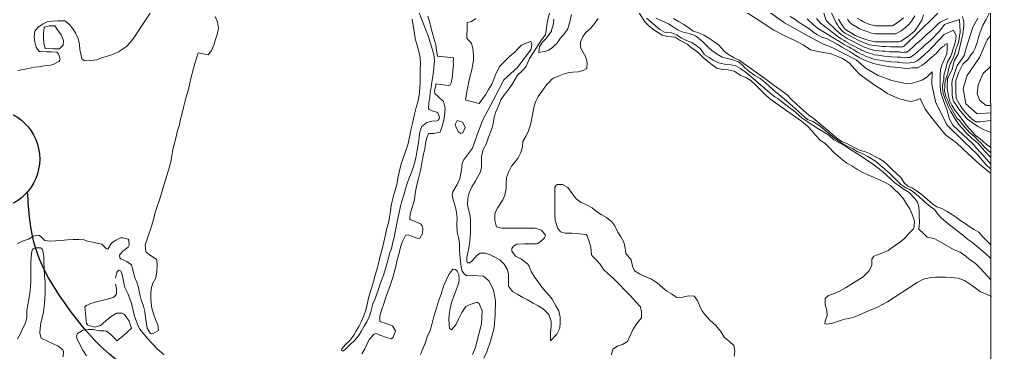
# Model space of a CAD drawing. Header units: millimetres. Extents: x 2695 to 3468, y 1447 to 2202.
# Drawn here: x 3052.1 to 3468.4, y 1776.6 to 1919.3 of the extents above; entities that cross this region are included whole.
import ezdxf

# ---------------------------------------------------------------- set-up
doc = ezdxf.new("R2010")
doc.units = ezdxf.units.MM
doc.layers.add('01_Fina', color=7, linetype='Continuous')

msp = doc.modelspace()

# ---------------------------------------------------------------- linework, layer by layer
at = {"layer": '01_Fina', "color": 252, "linetype": 'Continuous', "lineweight": 9, "true_color": 0x939598}
msp.add_line((3403.32, 1909.81), (3403.32, 1909.81), dxfattribs=at)
at = {"layer": '01_Fina', "color": 252, "lineweight": 9, "true_color": 0x939598}
for points in [[(2729.2, 1564.62), (3468.29, 1564.62), (3467.85, 2202.43), (2728.76, 2202.43), (2729.2, 1584.57)], [(3468.1, 1855.11), (3466, 1857.22), (3462.23, 1861.58), (3456.81, 1866.77), (3449.43, 1873.97), (3444.55, 1883.56), (3442.81, 1891.38), (3442.91, 1896.78), (3440.75, 1894.5), (3438.57, 1893.23), (3434.11, 1891.8), (3432.14, 1891.75), (3425.64, 1893.11), (3419.77, 1895.29), (3414.76, 1898.24), (3410.36, 1902.03), (3400.69, 1907.01), (3396.16, 1908.82), (3389.4, 1912.44), (3379.76, 1917.77), (3371.77, 1923.59)], [(3468.1, 1860.11), (3467.51, 1860.65), (3465.39, 1862.96), (3464.21, 1864.28), (3462.89, 1865.9), (3461.41, 1867.25), (3459.89, 1868.47), (3457.78, 1870.48), (3455.91, 1872.55), (3454.44, 1874.31), (3452.96, 1876.42), (3451.98, 1878.19), (3450.85, 1880.01), (3449.87, 1881.97), (3448.98, 1884.13), (3447.75, 1887.38), (3447.41, 1890.08), (3447.56, 1892.04), (3447.95, 1893.36), (3447.9, 1895.3), (3448.63, 1897.85), (3449.57, 1901.09), (3450.94, 1903.5), (3452.42, 1907.99), (3452.97, 1909.92), (3453.18, 1912.26), (3452.08, 1914.65), (3448.12, 1912.82), (3446.11, 1910.7), (3442.89, 1907.27), (3441.56, 1905.86), (3441.04, 1905.42), (3439.97, 1904.5), (3439.63, 1904.2), (3439.58, 1904.16), (3438.06, 1902.78), (3436.53, 1901.59), (3435.12, 1900.79), (3433.2, 1900.76), (3431.9, 1900.52), (3430.34, 1900.74), (3429.61, 1900.84), (3428.79, 1900.95), (3428.65, 1900.96), (3427.97, 1901), (3425.33, 1901.16), (3424.6, 1901.25), (3422.05, 1901.59), (3421.4, 1901.66), (3419.49, 1902.02), (3418, 1902.23), (3416.03, 1903), (3414.48, 1903.51), (3413.4, 1904.05), (3412.53, 1904.42), (3411.31, 1905.14), (3410.89, 1905.33), (3409.3, 1906.34), (3408.19, 1906.95), (3407.41, 1907.34), (3405.03, 1908.62), (3404.52, 1908.98), (3403.32, 1909.81), (3402.81, 1910.07), (3402.46, 1910.29), (3401.58, 1910.79), (3393.84, 1915.5), (3392.66, 1916.58), (3392.45, 1916.7), (3389.48, 1919.47)], [(3468.09, 1862.08), (3466.62, 1863.37), (3465.23, 1864.75), (3463.94, 1866.23), (3462.56, 1867.58), (3461.17, 1869.21), (3459.04, 1870.76), (3457.75, 1872.14), (3456.15, 1874.08), (3454.7, 1875.93), (3453.59, 1877.04), (3451.71, 1880.34), (3450.6, 1882.34), (3449.65, 1884.58), (3448.78, 1886.27), (3448.23, 1888.71), (3448.38, 1890.38), (3448.35, 1891.88), (3448.87, 1893.85), (3449.71, 1896.1), (3450.01, 1898.01), (3450.66, 1900.2), (3451.06, 1900.99), (3452.16, 1903.15), (3452.5, 1904.26), (3453.24, 1906.81), (3453.64, 1907.92), (3454.2, 1909.34), (3454.47, 1911.02), (3454.64, 1912.23), (3454.98, 1913.62), (3454.92, 1914.55), (3454.75, 1916.21), (3454.72, 1919.25), (3452.17, 1918.42), (3450.55, 1918.03), (3448.29, 1917.04), (3446.22, 1914.39), (3442.15, 1910.08), (3439.54, 1908.1), (3439.35, 1907.89), (3438.36, 1906.83), (3437.97, 1906.5), (3437.17, 1905.82), (3436.91, 1905.59), (3436.87, 1905.56), (3435.73, 1904.52), (3434.59, 1903.63), (3433.53, 1903.03), (3432.09, 1903.01), (3431.12, 1902.83), (3429.95, 1902.99), (3429.4, 1903.07), (3428.78, 1903.15), (3428.68, 1903.16), (3428.05, 1903.19), (3425.52, 1903.28), (3424.75, 1903.34), (3422.36, 1903.6), (3421.5, 1903.66), (3419.87, 1903.93), (3418.16, 1904.1), (3416.68, 1904.68), (3414.99, 1905.15), (3414.15, 1905.57), (3413.03, 1905.98), (3412.12, 1906.52), (3411.46, 1906.8), (3410.13, 1907.61), (3408.72, 1908.29), (3408.07, 1908.61), (3405.78, 1909.89), (3405.32, 1910.2), (3404.05, 1911.02), (3403.67, 1911.21), (3403.31, 1911.47), (3400.66, 1913.35), (3395.12, 1917.7), (3393.5, 1919.65)], [(3396.48, 1922.35), (3397.58, 1918.81), (3401.81, 1914.63), (3404.16, 1912.66), (3404.54, 1912.35), (3404.79, 1912.22), (3406.13, 1911.42), (3406.54, 1911.15), (3413.54, 1907.54), (3414.89, 1907.08), (3415.51, 1906.79), (3418.32, 1905.98), (3420.26, 1905.84), (3421.6, 1905.66), (3422.68, 1905.62), (3424.9, 1905.44), (3425.7, 1905.4), (3428.14, 1905.37), (3428.71, 1905.36), (3428.77, 1905.35), (3429.18, 1905.3), (3429.55, 1905.24), (3430.33, 1905.14), (3430.98, 1905.26), (3431.94, 1905.27), (3432.64, 1905.67), (3433.41, 1906.27), (3434.17, 1906.95), (3434.19, 1906.98), (3434.36, 1907.13), (3434.9, 1907.58), (3435.16, 1907.81), (3435.82, 1908.51), (3437.37, 1909.83), (3438.54, 1910.81), (3440.04, 1912.21), (3442.12, 1914.13), (3442.77, 1914.74), (3443.92, 1915.8), (3445.31, 1917.09), (3446.46, 1918.15), (3449.64, 1919.69)], [(3445.46, 1921.98), (3442.06, 1918.66), (3439.44, 1916.1), (3436.11, 1912.85), (3431.96, 1908.78), (3431.83, 1908.67), (3431.56, 1908.44), (3431.48, 1908.36), (3431.46, 1908.35), (3431.08, 1908.01), (3430.7, 1907.71), (3430.35, 1907.51), (3429.87, 1907.5), (3429.54, 1907.44), (3429.16, 1907.5), (3428.97, 1907.52), (3428.76, 1907.55), (3428.22, 1907.55), (3425.89, 1907.51), (3425.06, 1907.54), (3422.99, 1907.63), (3421.7, 1907.66), (3416.03, 1908.42), (3415.63, 1908.6), (3411.79, 1910.14), (3406.93, 1912.63), (3405.53, 1913.43), (3405.4, 1913.49), (3405.01, 1913.84), (3404.4, 1914.34), (3402.96, 1915.91), (3402.36, 1916.9), (3401.81, 1917.79), (3399.84, 1922.04)], [(3439.27, 1921.29), (3438.49, 1918.96), (3437.04, 1916.57), (3435.53, 1914.44), (3433.53, 1912.7), (3431.56, 1911.26), (3429.52, 1909.98), (3428.76, 1909.75), (3426.08, 1909.63), (3423.31, 1909.65), (3421.02, 1909.66), (3418.65, 1909.73), (3416.55, 1910.06), (3414.56, 1910.65), (3412.62, 1911.4), (3410.03, 1912.42), (3408.06, 1913.68), (3406.26, 1914.64), (3405.34, 1915.52), (3404.11, 1917.19), (3402.83, 1919.46)], [(3406.64, 1919.43), (3407.63, 1918.09), (3408.56, 1917.25), (3410.23, 1916.32), (3411.82, 1915.31), (3413.88, 1914.5), (3415.43, 1913.9), (3417.03, 1913.43), (3418.71, 1913.16), (3421.01, 1913.11), (3421.25, 1913.11), (3422.92, 1913.1), (3425.13, 1913.09), (3427.28, 1913.18), (3427.89, 1913.36), (3429.63, 1914.45), (3431.54, 1915.81), (3433.14, 1917.2), (3434.35, 1918.91), (3435.51, 1920.82)], [(3430.75, 1919.96), (3429.55, 1918.92), (3427.7, 1917.65), (3426.25, 1916.75), (3425.79, 1916.61), (3424.19, 1916.54), (3422.52, 1916.55), (3421.28, 1916.56), (3421, 1916.56), (3418.77, 1916.6), (3417.51, 1916.8), (3416.31, 1917.15), (3415.15, 1917.6), (3413.6, 1918.21), (3412.41, 1918.97), (3410.86, 1919.87)], [(3455.99, 1920.56), (3456.36, 1918.78), (3456.54, 1917.89), (3456.55, 1916.75), (3456.11, 1912.78), (3455.7, 1911.1), (3455.39, 1909.81), (3454.54, 1906.31), (3454.09, 1904.43), (3452.43, 1901.51), (3451.54, 1897.85), (3450.45, 1895.7), (3449.97, 1894.76), (3449.56, 1893.96), (3449.41, 1890.72), (3449.36, 1889.7), (3450.02, 1886.58), (3450.45, 1884.59), (3451.39, 1882.55), (3452.71, 1880.45), (3455.46, 1876.93), (3457.65, 1873.87), (3459.1, 1872.3), (3461.45, 1869.76), (3463.51, 1868.16), (3464.87, 1866.96), (3466.09, 1865.88), (3468.09, 1864.41)], [(3468.09, 1870.87), (3465.6, 1871.82), (3464.94, 1872.16), (3462.49, 1873.41), (3460.07, 1875.12), (3458.08, 1876.52), (3457.32, 1877.32), (3456.64, 1878.28), (3455.81, 1879.2), (3454.49, 1880.66), (3452.75, 1883.26), (3452.08, 1884.26), (3451.89, 1885.29), (3451.6, 1886.87), (3451.52, 1889.6), (3451.46, 1891.61), (3451.55, 1893.33), (3452.22, 1895.26), (3453.72, 1899.59), (3455.12, 1901.52), (3456.74, 1903.77), (3457.6, 1906.91), (3460.39, 1915.9), (3462.53, 1919.83)], [(3468.08, 1879.21), (3462.3, 1878.9), (3457.39, 1883.09), (3456.19, 1889.71), (3457.99, 1895.26), (3460.85, 1899.46), (3463.25, 1902.99), (3466.55, 1910.51), (3468.06, 1912.49)], [(3468.08, 1882.42), (3466.12, 1882.42), (3463.4, 1884.58), (3462.2, 1887.46), (3462.68, 1891.06), (3463.72, 1893.62), (3464.75, 1896.17), (3468.07, 1899.26)]]:
    msp.add_lwpolyline(points, dxfattribs=at)
at = {"layer": '01_Fina', "color": 252, "linetype": 'Continuous', "lineweight": 9, "true_color": 0x939598}
for points in [[(3051.38, 1897.38), (3053.84, 1897.84), (3055.98, 1898.31), (3058.44, 1898.77), (3060.4, 1898.91), (3062.65, 1899.39), (3064.86, 1899.59), (3066.83, 1900.18), (3069, 1901.44), (3069.41, 1901.9), (3069.56, 1902.26), (3068.8, 1904.52), (3068.13, 1905.21), (3065.78, 1905.43), (3063.6, 1905.46), (3060.98, 1905.5), (3060.55, 1905.57), (3059.18, 1907.36), (3058.59, 1909.62), (3058.31, 1911.76), (3058.62, 1914.2), (3059.92, 1915.76), (3061.93, 1917.23), (3063.96, 1918.22), (3066.02, 1918.51), (3068.56, 1918.69), (3070.74, 1918.66), (3071.45, 1918.62), (3073.54, 1917.06), (3074.89, 1915.24), (3076.02, 1913.52), (3077.25, 1911.09), (3077.72, 1908.52), (3077.99, 1906.37), (3078.32, 1904.58), (3078.77, 1902.4), (3079.95, 1901.6), (3082.65, 1901.71), (3085.17, 1902.03), (3087.26, 1902.81), (3089.26, 1903.43), (3091.85, 1904.29), (3094.45, 1905.47), (3096.24, 1906.49), (3097.91, 1907.7), (3099.47, 1909.36), (3100.67, 1910.84), (3101.34, 1911.82), (3110.22, 1925.26)], [(3222.29, 1924.66), (3227.2, 1911.89), (3228.73, 1907.09), (3229.5, 1904.28), (3229.77, 1901.51), (3229.64, 1900.21), (3229.45, 1896.99), (3229.16, 1894.95), (3228.68, 1892.4), (3228.39, 1890.2), (3228.03, 1888.17), (3227.79, 1886.11), (3227.41, 1883.61), (3227.21, 1881.19), (3227.54, 1880.67), (3229.59, 1879.91), (3230.79, 1879.63), (3231.19, 1879.32), (3231.9, 1877.37), (3231.82, 1876.73), (3231.43, 1876.14), (3230.86, 1875.84), (3228.7, 1875.72), (3226.49, 1875.21), (3224.39, 1873.48), (3223.53, 1871.17), (3223.19, 1869.04), (3222.9, 1866.42), (3222.39, 1863.35), (3222.04, 1860.79), (3221.44, 1858.1), (3220.75, 1855.93), (3219.89, 1853.5), (3218.89, 1850.96), (3218.18, 1848.95), (3217.46, 1846.78), (3216.79, 1844.61), (3216, 1841.87), (3215.23, 1839.32), (3214.5, 1835.95), (3214, 1833.35), (3213.49, 1831.22), (3212.91, 1828.36), (3212.55, 1825.93), (3211.98, 1823.85), (3211.35, 1821.21), (3210.57, 1819.06), (3210.28, 1817.79), (3209.52, 1814.97), (3208.07, 1810.12), (3207.46, 1808.18), (3206.61, 1806), (3205.8, 1803.75), (3204.96, 1801.39), (3204.2, 1799.29), (3203.42, 1797.41), (3202.57, 1794.01), (3201.86, 1791.96), (3200.81, 1789.77), (3199.74, 1787.86), (3198.41, 1785.65), (3197.3, 1783.77), (3195.71, 1781.85), (3193.53, 1779.91), (3191.83, 1778.2), (3190.89, 1777.39), (3190.3, 1777.3), (3189.92, 1777.47), (3190.08, 1778.25), (3191.76, 1780.12), (3193.6, 1781.83), (3195.24, 1784.06), (3196.33, 1785.87), (3197.42, 1787.77), (3198.42, 1789.75), (3199.37, 1792.08), (3200.25, 1794.32), (3200.98, 1797.06), (3201.43, 1799.38), (3202.2, 1802.42), (3203.02, 1804.68), (3203.69, 1807.09), (3204.41, 1809.74), (3205.35, 1812.97), (3205.97, 1815.38), (3206.6, 1817.86), (3207.37, 1820.93), (3208.12, 1824), (3208.8, 1827.02), (3209.45, 1829.88), (3210.05, 1832.05), (3210.48, 1834.46), (3211.01, 1837.29), (3211.3, 1839.4), (3211.68, 1841.43), (3212.6, 1844.92), (3213.64, 1848.39), (3214.02, 1850.5), (3214.68, 1853.9), (3215.58, 1857.37), (3216.25, 1859.38), (3217.43, 1862.65), (3218.34, 1865.55), (3219.12, 1868.88), (3219.72, 1871.79), (3220.35, 1874.65), (3221.21, 1878.76), (3222.03, 1881.59), (3222.8, 1884.47), (3223.39, 1887.92), (3223.51, 1890.1), (3223.63, 1892.3), (3223.72, 1895.71), (3223.75, 1897.77), (3223.76, 1900.23), (3223.63, 1902.84), (3223.14, 1905.52), (3222.26, 1908.62), (3221.6, 1910.99), (3221.23, 1913.34), (3220.72, 1916.64), (3220.19, 1919.35)], [(3359.24, 1924.95), (3369.29, 1918.58), (3375.15, 1914.64), (3380.21, 1912.13), (3384.46, 1910.05), (3387.75, 1908.39), (3390.88, 1906.27), (3394.82, 1905.36), (3399.68, 1904.48), (3404.61, 1902.62), (3407.37, 1900.64), (3409.87, 1898.01), (3412, 1895.74), (3416.54, 1892.38), (3418.57, 1891.01), (3421.49, 1889.12), (3423.71, 1887.58), (3428.59, 1885.47), (3432.23, 1884.48), (3434.03, 1884.16), (3435.12, 1884.46), (3435.9, 1884.61), (3437.9, 1885.48), (3439.94, 1880.87), (3443.05, 1876.65), (3448.73, 1869.87), (3453.44, 1866.37), (3458.6, 1861.56), (3463.24, 1857.24), (3467.92, 1853.37), (3468.1, 1853.21)], [(3468.05, 1923.81), (3467.93, 1923.36), (3467.15, 1921.22), (3466.1, 1919.31), (3464.68, 1916.83), (3463.5, 1913.81), (3462.86, 1911.67), (3462.2, 1909.41), (3461.45, 1907.04), (3460.56, 1905.24), (3460.02, 1904.72), (3458.35, 1902.28), (3456.13, 1900.11), (3454.38, 1896.72), (3453.11, 1893.08), (3453.05, 1888.68), (3453.26, 1885.51), (3455.17, 1882.31), (3456.21, 1880.58), (3457.41, 1879.34), (3459.73, 1876.88), (3461.66, 1875.4), (3463.69, 1875.4), (3468.08, 1875.96)], [(3135.93, 1920.59), (3136.84, 1918.12), (3137.28, 1915.58), (3136.7, 1912.77), (3136.01, 1910.64), (3135.42, 1908.64), (3134.27, 1906.02), (3132.87, 1904.1), (3128.53, 1905), (3127.17, 1900.43), (3126.14, 1896.68), (3125.88, 1895.53), (3125.53, 1893.98), (3125.09, 1891.94), (3124.49, 1889.32), (3123.62, 1886.6), (3122.93, 1883.82), (3122.33, 1881.54), (3121.55, 1878.52), (3120.87, 1875.98), (3120.55, 1874.2), (3119.78, 1871.67), (3119.23, 1869.15), (3118.65, 1866.67), (3117.81, 1863.6), (3117.28, 1861.02), (3116.84, 1858.33), (3116.15, 1855.78), (3115.35, 1852.92), (3114.69, 1850.96), (3113.94, 1848.23), (3113.1, 1845.28), (3111.97, 1842.05), (3111.05, 1839.19), (3110.21, 1836.53), (3109.44, 1833.58), (3108.72, 1831.19), (3108.1, 1828.95), (3107.37, 1826.85), (3106.65, 1824.8), (3105.96, 1822.75), (3106.12, 1819.9), (3106.3, 1819.57), (3108.2, 1818.15), (3110.22, 1816.86), (3110.69, 1816.5), (3110.95, 1816.1), (3110.97, 1813.94), (3110.84, 1811.29), (3110.47, 1808.64), (3109.19, 1806.36), (3108.57, 1804.45), (3108.33, 1802.3), (3108.35, 1799.93), (3108.46, 1797.75), (3108.81, 1795.56), (3109.52, 1793.16), (3110.36, 1790.76), (3111.3, 1788.43), (3111.56, 1786.12), (3111.36, 1785.87), (3109.36, 1784.71), (3108.6, 1784.65), (3108.18, 1784.82), (3106.74, 1787.04), (3106.32, 1789.77), (3106.1, 1791.6), (3105.74, 1794.24), (3105.15, 1796.49), (3104.17, 1799.22), (3103.61, 1801.53), (3103.05, 1804.43), (3102.28, 1806.78), (3101.36, 1809.11), (3100.7, 1811.47), (3100.23, 1813.63), (3100.05, 1814.25), (3098.12, 1815.55), (3095.51, 1816.77), (3095, 1817.23), (3094.92, 1818.29), (3096.26, 1819.84), (3098.61, 1821.8), (3099.07, 1822.62), (3098.93, 1824.78), (3098.56, 1825.16), (3096.34, 1825.78), (3095.32, 1825.73), (3093.34, 1824.78), (3091.45, 1823.41), (3089.98, 1820.94), (3089.15, 1821.12), (3087.3, 1822.96), (3086.1, 1823.38), (3082.7, 1823.99), (3080.69, 1824.52), (3079.84, 1824.93), (3077.5, 1824.98), (3074.91, 1824.99), (3072.64, 1824.88), (3069.79, 1824.63), (3067.54, 1824.4), (3065.24, 1824.38), (3062.9, 1824.55), (3061.47, 1825.97), (3060.61, 1826.72), (3060.18, 1826.86), (3058.02, 1826.49), (3055.97, 1825.16), (3053.59, 1824.39), (3051.11, 1823.21)], [(3226.94, 1920.68), (3227.78, 1918), (3228.3, 1915.93), (3228.88, 1913.88), (3229.54, 1911.22), (3230.37, 1908.36), (3230.68, 1906.02), (3231.1, 1903.62), (3237.91, 1902.77), (3237.82, 1900.95), (3237.92, 1900.17), (3237.7, 1897.59), (3237.57, 1894.99), (3236.9, 1892.13), (3236.38, 1890.98), (3235.91, 1890.79), (3234.7, 1891.07), (3230.38, 1891.71), (3230.44, 1890.91), (3229.84, 1888.76), (3229.99, 1887.62), (3231.56, 1886.14), (3233.67, 1884.16), (3234.44, 1881.31), (3234.04, 1877.96), (3233.7, 1875.61), (3233.15, 1873.63), (3232.29, 1871.01), (3229.46, 1870.46), (3227.45, 1870.41), (3226.61, 1869.14), (3226.13, 1866.97), (3225.66, 1863.9), (3225.18, 1861.6), (3224.7, 1859.5), (3224.22, 1856.9), (3223.84, 1854.64), (3223.09, 1851.66), (3222.54, 1849.54), (3221.94, 1847.06), (3221.56, 1844.76), (3221.24, 1842.04), (3220.15, 1838.34), (3219.38, 1836.03), (3219.22, 1833.99), (3219.24, 1833.75), (3219.33, 1833.54), (3223.82, 1831.69), (3224.55, 1830.84), (3224.82, 1829.7), (3224.7, 1827.67), (3223.54, 1825.67), (3223.23, 1825.46), (3222.28, 1825.57), (3218.61, 1827.08), (3217.68, 1826.9), (3217.39, 1826.77), (3215.94, 1823.94), (3215.24, 1821.8), (3214.44, 1818.09), (3213.74, 1815.68), (3213.24, 1813.48), (3212.62, 1811.45), (3211.97, 1808.69), (3210.89, 1805.32), (3209.86, 1802.63), (3208.85, 1799.87), (3208.06, 1797.42), (3207.28, 1795.18), (3206.43, 1792.23), (3206.43, 1789.88), (3209.09, 1789.12), (3211.85, 1788.06), (3213.08, 1785.98), (3212.14, 1783.15), (3211.45, 1782.55), (3209.3, 1783.05), (3206.77, 1783.98), (3204.77, 1784.74), (3203.99, 1784.44), (3201.9, 1782.17), (3201, 1780.31), (3199.95, 1778.26), (3198.74, 1776.01)], [(3247.53, 1919.73), (3245.69, 1918.43), (3243.87, 1917.98), (3243.77, 1916.54), (3243.84, 1916.25), (3243.73, 1911.3), (3244.36, 1910.43), (3245.09, 1909.7), (3245.62, 1908.96), (3246.18, 1906.89), (3246.5, 1904.16), (3246.47, 1901.65), (3246.25, 1900.2), (3245.85, 1897.65), (3245.04, 1895.18), (3244.53, 1892.77), (3244.1, 1890.38), (3243.74, 1888.39), (3243.43, 1886.36), (3243.13, 1885.02), (3243.29, 1884.75), (3248.94, 1883.28), (3251.66, 1886.99), (3253.01, 1889.27), (3254.39, 1891.5), (3255.25, 1893.72), (3256.21, 1896.24), (3256.74, 1897.3), (3257.7, 1899.08), (3259.27, 1900.68), (3260.66, 1902.13), (3262.27, 1903.67), (3264.02, 1905.19), (3265.68, 1906.87), (3267.12, 1908.28), (3269.04, 1909.13), (3271.14, 1909.88), (3271.56, 1908.72), (3271.23, 1906.6), (3265.38, 1898.66), (3259.57, 1893.43), (3255.07, 1884.86), (3250.42, 1875.99), (3248.07, 1869.82), (3246.03, 1864.09), (3242.24, 1859.07), (3241.63, 1857.62), (3241.39, 1854.71), (3240.69, 1851.18), (3239.5, 1848.57), (3237.63, 1845.38), (3237.41, 1844.2), (3237.63, 1842.72), (3239.05, 1837.54), (3239.46, 1834.21), (3239.38, 1831.48), (3239.53, 1828.24), (3240.17, 1825.86), (3240.49, 1823.4), (3240.5, 1821.07), (3240.66, 1818.48), (3240.91, 1815.78), (3241.27, 1813.31), (3241.63, 1811.46), (3242.72, 1810.12), (3243.69, 1809.51), (3246.36, 1809.63), (3250.78, 1809.32), (3253.17, 1807.18), (3255.09, 1803.37), (3255.94, 1798.82), (3255.86, 1792.91), (3255.34, 1787.17), (3253.75, 1781.44), (3252.18, 1776.92), (3250.94, 1774.21)], [(3279.06, 1921.9), (3278.26, 1918.73), (3277.42, 1912.69), (3275.58, 1910.59), (3273.04, 1906.58), (3270.57, 1902.53), (3269.02, 1899.22), (3268.25, 1898.17), (3267.33, 1897.27), (3265.34, 1895.48), (3263.33, 1892.02), (3261.17, 1888.87), (3259.79, 1887.07), (3258.2, 1884.89), (3257.38, 1882.51), (3256.06, 1879.7), (3255.43, 1877.44), (3255.14, 1875.39), (3254.62, 1873.36), (3253.83, 1870.95), (3252.94, 1868.81), (3251.98, 1865.92), (3250.68, 1863.52), (3250.02, 1860.63), (3250.01, 1858.09), (3249.98, 1855.66), (3249.4, 1853.67), (3248.24, 1851.71), (3247.21, 1849.89), (3245.75, 1847.6), (3244.68, 1845.08), (3244.09, 1842.77), (3244.01, 1840), (3244.35, 1837.94), (3245.06, 1835.11), (3245.19, 1832.98), (3245.18, 1830.7), (3245.17, 1827.85), (3244.95, 1824.5), (3244.67, 1822.19), (3243.69, 1817.39), (3243.69, 1815.81), (3243.93, 1815.09), (3244.78, 1814.97), (3245.76, 1815.68), (3248.18, 1818.48), (3249.31, 1819.16), (3251.53, 1819.11), (3253.65, 1818.41), (3256.01, 1817.38), (3257.83, 1816.38), (3259.63, 1814.41), (3260.92, 1812.3), (3261.1, 1812.05), (3261.58, 1809.87), (3261.55, 1807.49), (3261.56, 1805.04), (3263.25, 1802.72), (3265.53, 1801.42), (3267.63, 1800.23), (3269.62, 1799.23), (3272.13, 1797.7), (3274.26, 1796.67), (3276.52, 1795.18), (3278.8, 1792.88), (3279.79, 1789.97), (3279.78, 1787.75), (3279.45, 1785.23), (3279.47, 1781.69), (3282.22, 1784.52), (3283.46, 1787.06), (3283.6, 1789.68), (3283.61, 1791.71), (3283.13, 1794.44), (3281.82, 1796.62), (3280.23, 1799.43), (3278.92, 1801.07), (3277.4, 1802.74), (3275.42, 1805.2), (3274.15, 1806.92), (3272.84, 1808.77), (3271.18, 1811.32), (3270.38, 1813.66), (3269.74, 1814.48), (3267.04, 1816.58), (3264.48, 1817.86), (3262.93, 1819.98), (3262.96, 1821.15), (3263.69, 1822.24), (3265.02, 1822.96), (3268.49, 1823.2), (3270.95, 1823.16), (3273.68, 1823.18), (3274.02, 1823.27), (3276.11, 1824.9), (3276.9, 1825.71), (3277.2, 1826.26), (3277.34, 1826.87), (3275.66, 1829.07), (3272.98, 1829.93), (3270.69, 1829.94), (3268.28, 1829.95), (3265.44, 1829.94), (3263.38, 1829.92), (3260.91, 1829.9), (3258.71, 1829.84), (3256.42, 1830.52), (3256.22, 1830.82), (3255.62, 1833.23), (3255.61, 1835.82), (3256.17, 1837.5), (3256.9, 1838.72), (3259.1, 1842.08), (3260, 1843.99), (3260.45, 1846.88), (3260.51, 1848.92), (3260.63, 1851.53), (3261.54, 1853.89), (3262.78, 1856.45), (3264.31, 1858.25), (3265.66, 1860.02), (3266.84, 1862.33), (3267.54, 1864.76), (3267.64, 1866.98), (3269.09, 1869.45), (3270.11, 1871.64), (3270.91, 1874.12), (3271.54, 1876.89), (3272.08, 1879.94), (3272.55, 1882.2), (3273.16, 1884.26), (3274.25, 1886.25), (3275.76, 1888.44), (3277.85, 1891.28), (3279.29, 1892.91), (3280.11, 1893.74), (3280.82, 1894.16), (3283.18, 1895.1), (3285.31, 1895.98), (3287.44, 1896.56), (3289.04, 1896.63), (3291.54, 1896.81), (3293.83, 1897.56), (3294.78, 1898.11), (3295.04, 1898.46), (3295.21, 1900.75), (3294.64, 1903.11), (3293.28, 1905.4), (3292.34, 1907.26), (3292.3, 1909.52), (3293.28, 1911.95), (3294.84, 1913.77), (3296.69, 1915.43), (3298.43, 1917.64), (3299.97, 1919.61)], [(3280.98, 1919.39), (3280.69, 1916.87), (3279.99, 1914.72), (3279.87, 1914.28), (3278.89, 1912.84), (3277.5, 1911.02), (3275.88, 1909.38), (3274.79, 1907.61), (3274.52, 1905.12), (3277.49, 1905.68), (3278.62, 1906.14), (3280.18, 1907.13), (3281.2, 1908.06), (3282.28, 1909), (3283.61, 1911.06), (3284.69, 1912.23), (3285.59, 1913.41), (3286.88, 1915.3), (3287.77, 1918.26), (3288.45, 1921.36)], [(3317.18, 1922.52), (3319.88, 1918.26), (3321.46, 1916.64), (3323.34, 1915.16), (3327.37, 1912.49), (3329.55, 1912.03), (3332.94, 1911.68), (3335.09, 1910.19), (3338.02, 1908.63), (3339.84, 1907.17), (3341.51, 1906.05), (3343.14, 1904.62), (3345.01, 1902.85), (3346.59, 1901.52), (3348.75, 1899.89), (3350.77, 1898.41), (3353.23, 1897.78), (3355.66, 1897.64), (3358.11, 1897.14), (3360.14, 1895.89), (3360.74, 1895.42), (3363.19, 1894.44), (3365.31, 1893.07), (3367.45, 1891.17), (3369.3, 1889.24), (3371.12, 1887.41), (3373.45, 1885.3), (3386.98, 1875.69), (3389.57, 1873.62), (3391.6, 1871.45), (3393.03, 1869.69), (3395.08, 1867.44), (3397, 1866.23), (3398.94, 1864.26), (3400.87, 1862.26), (3402.58, 1860.8), (3404.63, 1859.15), (3406.45, 1857.71), (3408.51, 1856.59), (3410.75, 1855.18), (3413.01, 1853.9), (3415.48, 1852.73), (3417.86, 1851.77), (3420.47, 1850.59), (3422.78, 1849.38), (3425.06, 1848.19), (3426.52, 1846.7), (3428.87, 1844.52), (3430.71, 1842.46), (3431.91, 1840.26), (3433.38, 1838.12), (3434.5, 1835.44), (3435.35, 1832.84), (3435.32, 1830.58), (3434.97, 1829.63), (3432.84, 1827.42), (3431.37, 1825.73), (3429.24, 1823.91), (3426.78, 1822.3), (3424.09, 1820.3), (3421.17, 1818.97), (3418.05, 1817.89), (3417.14, 1816.6), (3417.06, 1813.85), (3415.78, 1811.44), (3413.37, 1809.07), (3405.82, 1804.36), (3403.8, 1803.16), (3401.14, 1801.92), (3398.63, 1801.07), (3397.08, 1799.74), (3397.1, 1797.21), (3397.87, 1794.6), (3397.94, 1792.49), (3397.21, 1790.09), (3396.98, 1788.96), (3397.83, 1788.72), (3400.33, 1789.18), (3402.48, 1789.96), (3405.47, 1790.96), (3407.81, 1791.28), (3409.8, 1791.88), (3412.62, 1793.12), (3414.96, 1794.17), (3416.88, 1794.9), (3419.55, 1796.1), (3421.66, 1797.13), (3423.84, 1798.4), (3436.56, 1806.61), (3439.25, 1807.97), (3442.33, 1808.79), (3444.45, 1808.85), (3446.56, 1808.85), (3448.82, 1808.84), (3451.23, 1808.76), (3454.1, 1808.43), (3456.87, 1807.47), (3458.6, 1806.36), (3460.24, 1805.19), (3461.99, 1803.89), (3463.72, 1802.64), (3465.82, 1801.73), (3468.41, 1800.58)], [(3320.62, 1919.84), (3326.29, 1915.01), (3328.3, 1913.89), (3331.33, 1913.54), (3333.41, 1912.7), (3335.53, 1911.39), (3337.77, 1910.3), (3339.99, 1909.37), (3341.93, 1908.11), (3343.57, 1906.79), (3345.25, 1904.45), (3345.48, 1904.19), (3347.42, 1902.96), (3349.24, 1901.84), (3351.41, 1900.7), (3354, 1900.14), (3356.8, 1899.9), (3358.83, 1899.34), (3360.86, 1898.2), (3362.85, 1896.89), (3364.51, 1895.5), (3374.33, 1887.2), (3375.63, 1886.16), (3376.92, 1885.42), (3377.93, 1884.53), (3382.11, 1881.28), (3383.55, 1880.24), (3384.7, 1879.21), (3387.29, 1876.99), (3394.06, 1872.58), (3396.48, 1871.2), (3398.72, 1869.67), (3400.84, 1867.67), (3405.55, 1865.09), (3408.11, 1863.44), (3410.49, 1861.95), (3412.92, 1860.46), (3415.45, 1858.77), (3417.48, 1857.42), (3419.88, 1855.61), (3421.68, 1854.21), (3423.38, 1852.57), (3425.37, 1850.76), (3426.95, 1849.26), (3428.77, 1847.99), (3431.01, 1846.48), (3433.13, 1845.15), (3435.47, 1842.74), (3436.72, 1841), (3437.32, 1839.06), (3437.47, 1836.93), (3437.46, 1834.87), (3437.48, 1832.77), (3437.42, 1830.46), (3437.19, 1829.69), (3437.26, 1829.44), (3439.24, 1827.56), (3440.86, 1826.03), (3442.91, 1825.6), (3444.09, 1825.32), (3452.43, 1820.64), (3454.9, 1819.55), (3457.41, 1817.83), (3459, 1816.53), (3460.14, 1815.82), (3461.48, 1814.74), (3462.53, 1813.82), (3463.73, 1812.59), (3468.13, 1807.81)], [(3324.69, 1919.82), (3327.23, 1918.73), (3330.05, 1917.36), (3332.08, 1916.17), (3334.25, 1914.68), (3336.33, 1913.84), (3338.94, 1913.19), (3341.62, 1912.23), (3343.54, 1910.65), (3345.13, 1909.27), (3347.06, 1907.4), (3348.7, 1905.78), (3351.58, 1903.97), (3352.99, 1903.18), (3357.54, 1901.99), (3360.02, 1901.14), (3361.72, 1899.74), (3362.92, 1898.36), (3365.04, 1896.68), (3367.05, 1895.31), (3369.36, 1894), (3371.41, 1892.24), (3373.16, 1890.64), (3374.82, 1889.11), (3380.54, 1884.35), (3389.56, 1876.41), (3391.9, 1875.57), (3394.39, 1873.99), (3396.76, 1872.08), (3399.09, 1870.18), (3401.03, 1868.53), (3403.18, 1867), (3405.02, 1865.91), (3407.49, 1864.58), (3408.96, 1863.79), (3410.91, 1862.75), (3413.33, 1861.71), (3415.45, 1860.56), (3418.74, 1858.62), (3424.69, 1853.38), (3426.04, 1852.12), (3427.56, 1850.62), (3429.55, 1848.63), (3431.67, 1847.18), (3433.44, 1846.39), (3434.91, 1845.3), (3436.96, 1843.74), (3439.66, 1841.21), (3440.36, 1840.55), (3442.15, 1839.18), (3443.92, 1837.81), (3445.38, 1835.91), (3446.99, 1834.19), (3448.81, 1832.59), (3450.43, 1831.24), (3455.94, 1826.99), (3458.11, 1825.18), (3459.77, 1823.98), (3462.08, 1822.16), (3464.11, 1820.51), (3465.88, 1819.03), (3467.73, 1817.33), (3468.13, 1816.96)], [(3468.12, 1822.78), (3466.43, 1824.48), (3464.73, 1826.22), (3462.95, 1828.15), (3460.97, 1829.34), (3458.84, 1830.64), (3457.11, 1831.85), (3455.22, 1833.08), (3453.4, 1834.45), (3451.74, 1835.61), (3449.38, 1837.05), (3447.14, 1838.26), (3444.97, 1839.06), (3443.22, 1840.17), (3442.09, 1841.18), (3439.83, 1843.14), (3438.1, 1844.63), (3436.2, 1845.86), (3434.54, 1847), (3432.6, 1847.91), (3431.16, 1849.15), (3429.53, 1851.54), (3425.69, 1855.2), (3423.87, 1857.07), (3422.21, 1858.44), (3420.48, 1859.54), (3418.17, 1860.79), (3416.12, 1861.92), (3414.05, 1862.65), (3411.79, 1863.34), (3409.57, 1864.43), (3406.11, 1866.22), (3404.15, 1866.99), (3402.03, 1868.56), (3400.15, 1870.13), (3398.57, 1871.51), (3396.46, 1873.26), (3394.64, 1874.88), (3392, 1876.94), (3390.18, 1878.26), (3388.94, 1879.29), (3387.66, 1880.43), (3386.37, 1881.63), (3384.9, 1883.02), (3382.5, 1885.24), (3380.8, 1886.92), (3378.57, 1888.67), (3376.28, 1890.3), (3374.75, 1891.45), (3372.81, 1892.9), (3371.35, 1894.04), (3369.29, 1895.38), (3367.29, 1896.83), (3365.7, 1897.97), (3363.35, 1899.66), (3360.3, 1901.9), (3358.15, 1902.82), (3355.73, 1904.21), (3353.97, 1905.6), (3352.68, 1906.92), (3351.4, 1908.36), (3348.99, 1910.11), (3347.34, 1911.2), (3345.11, 1912.52), (3342.55, 1913.66), (3340.61, 1914.22), (3338.92, 1915.52), (3336.59, 1917.17), (3334.28, 1918.43), (3332.12, 1919.73)], [(3382.16, 1920.52), (3384.29, 1919.19), (3385.97, 1918.03), (3387.92, 1916.77), (3390.2, 1915.46), (3391.68, 1914.11), (3393.61, 1912.86), (3396.03, 1911.61), (3397.73, 1911.1), (3402.58, 1908.6), (3404.27, 1907.36), (3407.66, 1905.61), (3410.32, 1903.87), (3412.02, 1902.87), (3413.96, 1901.87), (3417.84, 1900.36), (3421.73, 1899.57), (3425.14, 1899.04), (3428.79, 1898.75), (3430.74, 1898.48), (3432.69, 1898.22), (3434.31, 1898.52), (3436.72, 1898.55), (3438.48, 1899.55), (3440.38, 1901.04), (3442.28, 1902.76), (3442.77, 1903.19), (3444.77, 1904.89), (3446.42, 1906.65), (3447.42, 1907.57), (3447.9, 1907.71), (3448.43, 1908.51), (3449.41, 1908.98), (3449.33, 1906.75), (3449.24, 1904.49), (3448.12, 1901.93), (3447.27, 1900.12), (3446.52, 1897.74), (3446.39, 1895.53), (3446.37, 1892.94), (3446.38, 1890.61), (3446.73, 1887.84), (3447.36, 1885.9), (3448.35, 1882.89), (3449.29, 1880.68), (3449.76, 1878.72), (3450.46, 1876.52), (3451.89, 1874.06), (3460.59, 1865.86), (3462.17, 1864.01), (3466.34, 1859.23), (3468.1, 1857.35)], [(3238.99, 1873.09), (3238.84, 1874.56), (3239.6, 1875.94), (3241.68, 1875.3), (3241.96, 1875.15), (3243.02, 1873.05), (3241.93, 1870.77), (3241.6, 1870.75), (3240.92, 1870.44), (3239.95, 1871.27), (3239.09, 1873.13)], [(3305.67, 1775.57), (3306.23, 1778.02), (3308.13, 1779.37), (3310.35, 1779.99), (3312.48, 1781.37), (3313.81, 1784.19), (3314.93, 1786.64), (3316.49, 1789.08), (3318.46, 1791.48), (3318.52, 1793.84), (3317.99, 1796.25), (3315.94, 1798.52), (3313.8, 1800.96), (3306.47, 1808.29), (3304.09, 1810.52), (3302.27, 1812.21), (3300.57, 1814.62), (3299.05, 1816.25), (3297.23, 1818.15), (3297.04, 1818.64), (3296.75, 1821.81), (3296.11, 1824.17), (3295.24, 1826.64), (3294.74, 1827.16), (3291.91, 1827.42), (3288.65, 1827.8), (3285.81, 1827.81), (3283.73, 1828.32), (3282.51, 1829.99), (3281.55, 1833.33), (3281.35, 1835.53), (3281.36, 1837.77), (3281.36, 1840.22), (3281.37, 1843.02), (3281.38, 1845.08), (3281.39, 1847.44), (3281.92, 1848.34), (3282.32, 1848.54), (3284.63, 1848.58), (3286.96, 1847.37), (3288.76, 1844.73), (3290.53, 1842.41), (3292.68, 1840.92), (3295.26, 1839.71), (3297.34, 1838.6), (3299.23, 1836.97), (3301.22, 1835.69), (3303.5, 1834.39), (3305.83, 1832.62), (3307.1, 1830.82), (3308.32, 1828.18), (3309.49, 1826.39), (3310.96, 1823.84), (3311.53, 1821.27), (3311.73, 1819.03), (3314.04, 1816.36), (3314.65, 1813.58), (3315.48, 1811.57), (3317.9, 1810.15), (3319.86, 1809.19), (3322.45, 1808.17), (3325.24, 1806.47), (3327.55, 1804.38), (3329.3, 1802.92), (3331.33, 1801.78), (3333.22, 1800.45), (3333.55, 1800.24), (3336.18, 1800.28), (3338.55, 1800.97), (3341.02, 1800.73), (3342.47, 1798.97), (3343.53, 1796.51), (3344.38, 1794.61), (3345.62, 1792.87), (3347.72, 1790.51), (3350.18, 1788.37), (3352.4, 1785.56), (3353.84, 1783.27), (3356.36, 1781.2), (3358.04, 1779.67), (3358.52, 1777.2), (3358.12, 1774.86)], [(3051.16, 1782.54), (3052.3, 1784.49), (3053.27, 1786.42), (3054.43, 1788.66), (3055.2, 1791.32), (3055.29, 1794.47), (3055.58, 1797.03), (3056.04, 1799.39), (3056.55, 1802.11), (3056.82, 1804.97), (3056.87, 1807.06), (3056.91, 1809.78), (3056.92, 1812.5), (3056.97, 1814.99), (3057.08, 1817.71), (3057.34, 1819.89), (3057.49, 1820.45), (3057.97, 1821.02), (3058.9, 1821.53), (3061.01, 1821.43), (3061.48, 1821.16), (3061.9, 1820.71), (3062.44, 1817.9), (3062.55, 1815.56), (3062.6, 1812.64), (3062.82, 1809.35), (3063.08, 1807), (3063.09, 1804.13), (3063.01, 1802.03), (3062.91, 1799.49), (3062.7, 1796.32), (3062.39, 1793.98), (3061.79, 1791.64), (3061.19, 1789.14), (3060.88, 1787.11), (3060.83, 1784.9), (3061.39, 1782.72), (3068.57, 1779.31), (3070.57, 1777.79), (3070.87, 1777.27), (3070.77, 1774.83)], [(3113.98, 1775.6), (3111.22, 1778.08), (3108.95, 1780.54), (3106.78, 1782.8), (3104.98, 1784.93), (3103.54, 1786.72), (3102.57, 1788.78), (3101.38, 1792.25), (3100.64, 1795.22), (3100.03, 1797.67), (3099.18, 1799.98), (3098.45, 1801.93), (3097.22, 1804.48), (3095.94, 1810.68), (3095.3, 1811.59), (3094.48, 1811.9), (3093.73, 1810.94), (3093.16, 1808.44)], [(3223.85, 1775.73), (3224.62, 1777.88), (3225.94, 1780.85), (3226.75, 1783.29), (3227.92, 1786.08), (3228.7, 1788.63), (3229.57, 1792.12), (3230.24, 1794.27), (3230.88, 1796.2), (3231.7, 1799.08), (3232.63, 1801.58), (3233.72, 1805.02), (3234.85, 1807.58), (3235.94, 1810.09), (3237.7, 1812.27), (3238.84, 1812.18), (3239.57, 1811.45), (3240.3, 1810), (3240.42, 1808.18), (3240.18, 1806.48), (3237.99, 1800.33), (3237.11, 1798.06), (3236.6, 1795.47), (3236.08, 1792.96), (3235.93, 1790.78), (3236.2, 1786.93), (3237.15, 1786.36), (3238.93, 1788.45), (3240.17, 1790.97), (3241.46, 1793.79), (3243.2, 1796.38), (3245.06, 1797.18), (3248.03, 1798.19), (3248.97, 1797.69), (3250.29, 1794.5), (3249.91, 1788.9), (3248.16, 1781.81), (3247.36, 1778.79), (3246.12, 1775.78)], [(3093.17, 1805.97), (3093.69, 1803.98), (3093.64, 1801.82), (3092.95, 1800.8), (3092.2, 1800.24), (3087.49, 1798.85), (3085.52, 1798.47), (3082.66, 1797.63), (3080.62, 1796.71), (3080.06, 1796.17), (3080.8, 1789.1), (3081.31, 1788.27), (3084.38, 1787.54), (3086.78, 1788.22), (3089.01, 1790.13), (3091.36, 1792.09), (3093.58, 1793.46), (3096.04, 1793.43), (3097.03, 1792.9), (3098.98, 1790.08), (3099.78, 1787.82), (3100.1, 1787.04), (3096.27, 1783.62), (3093.74, 1781.64), (3092.78, 1782.84), (3091.22, 1784.4), (3089.3, 1785.84), (3088.39, 1785.95), (3086.35, 1785.88), (3083.68, 1786.48), (3081.46, 1786.54), (3079.34, 1786.21), (3076.91, 1784.77), (3076.45, 1783.68), (3076.57, 1782.6), (3079.16, 1777.7), (3080.84, 1775.27)]]:
    msp.add_lwpolyline(points, dxfattribs=at)
msp.add_lwpolyline([(3066.3, 1906.68), (3068.78, 1906.65), (3069.24, 1906.72), (3070.84, 1908.19), (3070.89, 1910.2), (3069.97, 1912.63), (3068.42, 1914.88), (3067.16, 1916.48), (3064.81, 1916.51), (3062.82, 1916.04), (3062.6, 1915.76), (3062.38, 1913.46), (3062.38, 1911.42), (3062.54, 1909.24), (3063.03, 1906.87)], close=True, dxfattribs=at)
at = {"layer": '01_Fina'}
msp.add_circle((3039.14, 1859.5), 21.58, dxfattribs=at)
msp.add_spline([(3253.82, 1691), (3222.66, 1725.35), (3205.09, 1730.3), (3164.55, 1741.55), (3123.93, 1757.05), (3090.65, 1775.9), (3072.35, 1796.63), (3058.9, 1821.53), (3055.53, 1845.46)], degree=3, dxfattribs=at)

doc.saveas('drawing.dxf')
